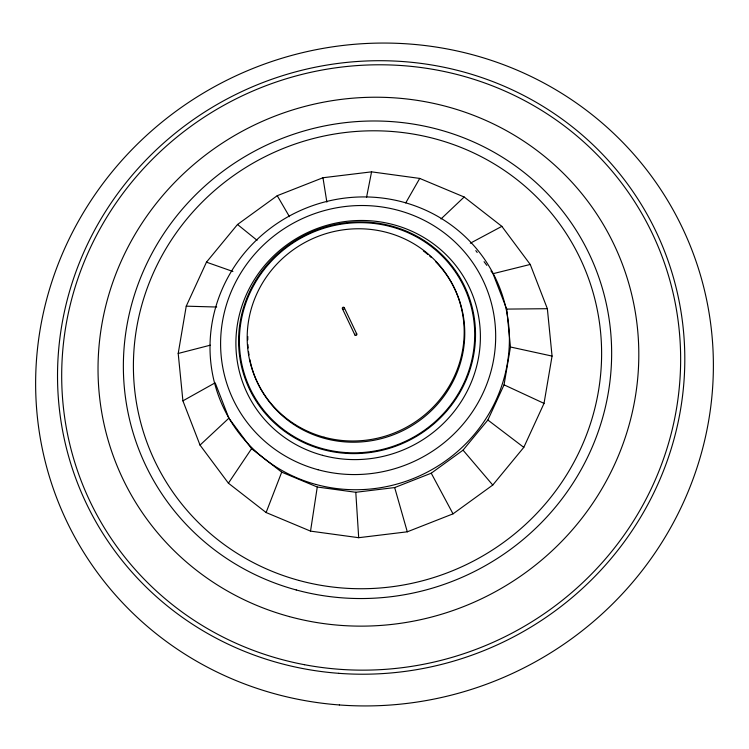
<?xml version="1.0" encoding="UTF-8"?>
<svg xmlns="http://www.w3.org/2000/svg" width="749" height="749" viewBox="0 0 749 749"><rect width="100%" height="100%" fill="white"/><g stroke="black" fill="none" stroke-linecap="round" stroke-linejoin="round"><path stroke-width="1.12" d="M310.535 531.125L266.101 512.531L228.408 483.189L200.03 445.103L182.906 400.846L178.206 353.462L186.239 306.163L206.462 262.169L237.508 224.494L277.242 195.695L322.969 177.738L371.57 171.849L419.73 178.421L464.165 197.006L501.858 226.357L530.236 264.444L547.36 308.7L552.06 356.084L544.027 403.383L523.794 447.368L492.758 485.052L453.023 513.851L407.297 531.809L358.696 537.698L310.535 531.125L317.267 487.019L281.718 472.151L251.57 448.679L228.876 418.204L215.59 383.881M317.267 487.019L355.794 492.28L394.676 487.562L431.246 473.199L463.041 450.158L487.871 420.02L504.049 384.836L510.472 347.002L506.708 309.094L493.011 273.694L490.951 270.923M366.533 197.399L371.57 171.849M266.101 512.531L281.718 472.151M405.733 202.913L419.73 178.421M228.408 483.189L251.57 448.679M440.992 218.961L464.165 197.006M200.03 445.103L228.876 418.204M182.906 400.846L215.178 382.805M470.316 243.219L501.858 226.357M178.206 353.462L210.31 345.186M493.011 273.694L530.236 264.444M506.708 309.094L547.36 308.7M186.239 306.163L216.714 307.034M510.472 347.002L552.06 356.084M206.462 262.169L232.92 271.484M504.049 384.836L544.027 403.383M487.871 420.02L523.794 447.368M237.508 224.494L257.066 240.298M463.041 450.158L492.758 485.052M475.821 250.606L477.197 252.46M484.069 261.691L486.822 265.38M277.242 195.695L289.47 216.695M431.246 473.199L453.023 513.851M344.297 307.727L356.73 333.904M342.433 308.747L354.867 334.925M394.676 487.562L407.297 531.809M322.969 177.738L326.864 202.118M355.794 492.28L358.696 537.698M435.572 261.588A109.185 105.412 -25.4 0 1 405.686 429.205A109.185 105.412 -25.4 0 1 249.81 359.464M248.996 354.932A109.185 105.412 -25.4 0 1 248.518 351.487M248.153 348.023A109.185 105.412 -25.4 0 1 247.91 344.549M247.76 339.924A109.185 105.412 -25.4 0 1 247.788 336.47M423.382 250.952A109.185 105.412 -25.4 0 1 427.951 254.557M429.72 256.064A109.185 105.412 -25.4 0 1 431.443 257.6M356.103 333.417A1.058 1.021 -25.4 0 1 356.833 334.597A1.058 1.021 -25.4 0 1 355.672 335.44A1.058 1.021 -25.4 0 1 354.745 334.41M324.017 437.182A109.185 105.412 -25.4 0 0 461.393 308.148A109.185 105.412 -25.4 0 0 281.652 259.304A109.185 105.412 -25.4 0 0 324.017 437.182M344.596 452.48A118.417 114.325 -25.4 0 0 464.614 288.234A118.417 114.325 -25.4 0 0 261.944 272.542A118.417 114.325 -25.4 0 0 344.596 452.48M322.473 449.456A119.222 115.103 -25.4 0 0 472.469 308.56A119.222 115.103 -25.4 0 0 276.212 255.231A119.222 115.103 -25.4 0 0 322.473 449.456M322.454 455.308A123.023 118.782 -25.4 0 0 477.244 309.917A123.023 118.782 -25.4 0 0 274.714 254.885A123.023 118.782 -25.4 0 0 322.454 455.308M317.988 469.726A138.406 133.631 -25.4 0 0 492.14 306.154A138.406 133.631 -25.4 0 0 264.285 244.24A138.406 133.631 -25.4 0 0 317.988 469.726M316.003 484.472A150.633 145.437 -25.4 0 0 505.538 306.453A150.633 145.437 -25.4 0 0 257.553 239.062A150.633 145.437 -25.4 0 0 316.003 484.472M299.169 580.503A235.579 227.453 -25.4 0 0 595.586 302.09A235.579 227.453 -25.4 0 0 207.754 196.706A235.579 227.453 -25.4 0 0 299.169 580.503M296.239 589.959A245.681 237.199 -25.4 0 0 605.361 299.619A245.681 237.199 -25.4 0 0 200.91 189.712A245.681 237.199 -25.4 0 0 296.239 589.959M289.488 616.624A272.093 262.702 -25.4 0 0 631.847 295.069A272.093 262.702 -25.4 0 0 183.908 173.347A272.093 262.702 -25.4 0 0 289.488 616.624M304.553 664.719A311.425 300.677 -25.4 0 0 666.198 268.264A311.425 300.677 -25.4 0 0 142.731 169.414A311.425 300.677 -25.4 0 0 304.553 664.719M338.623 673.314A315.61 304.712 -25.4 0 0 657.585 234.896A315.61 304.712 -25.4 0 0 117.275 194.188A315.61 304.712 -25.4 0 0 338.623 673.314M339.344 704.959A341.01 329.242 -25.4 0 0 683.977 231.263A341.01 329.242 -25.4 0 0 100.188 187.269A341.01 329.242 -25.4 0 0 339.344 704.959M343.061 309.225A1.058 1.021 -25.4 0 0 344.4 307.97A1.058 1.021 -25.4 0 0 342.649 307.502A1.058 1.021 -25.4 0 0 343.061 309.225"/></g></svg>
